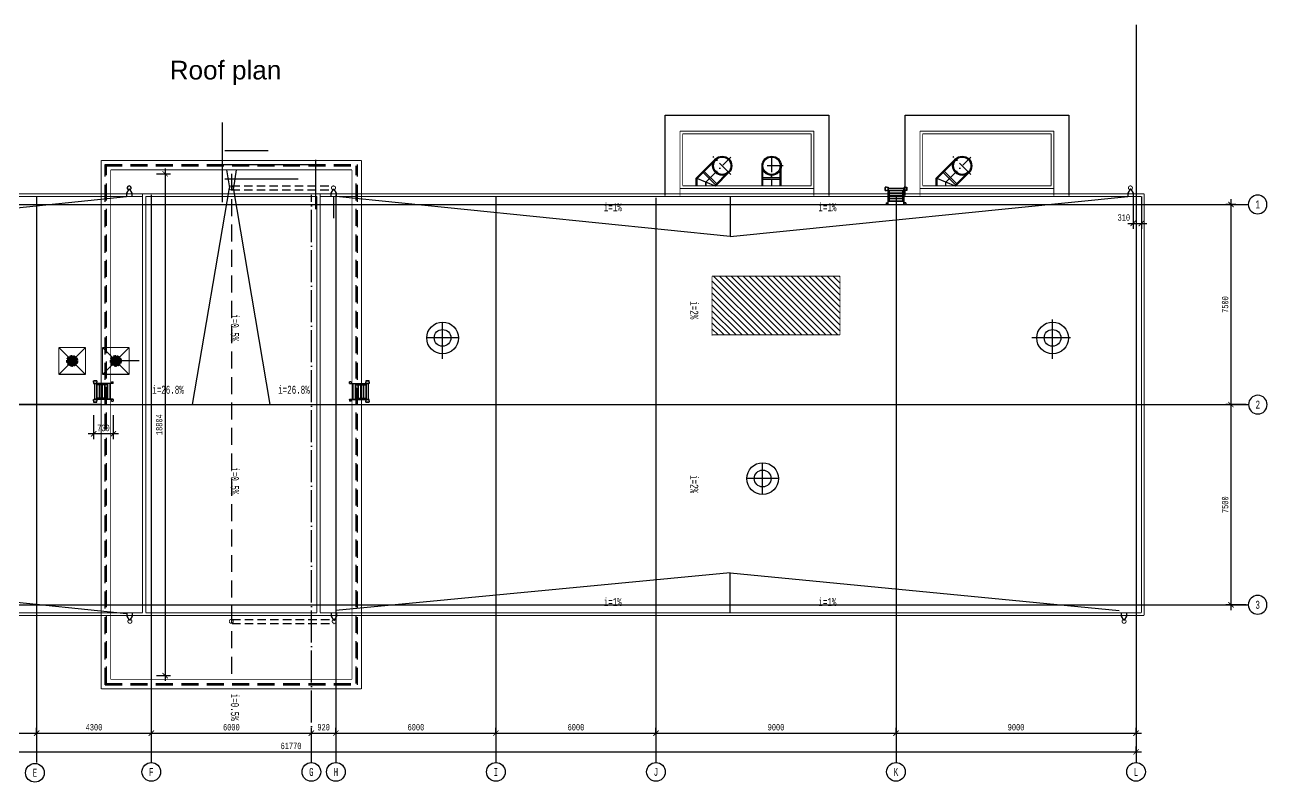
# Model space of a CAD drawing. Extents: x 419008 to 585152, y 366207 to 472224.
# Drawn here: x 531145 to 577722, y 382049 to 410422 of the extents above; entities that cross this region are included whole.
import ezdxf
from ezdxf.enums import TextEntityAlignment as Align

# ---------------------------------------------------------------- set-up
doc = ezdxf.new("R2010")
doc.units = 0
doc.header["$LTSCALE"] = 50
doc.header["$PDSIZE"] = -5
for name, pattern in [('ACAD_ISO04W100', [30, 24, -3, 0, -3]), ('ACAD_ISO10W100', [18, 12, -3, 0, -3]), ('CONTINOUS', [16, 16, -1e-13]), ('DASHED', [19.05, 12.7, -6.35]), ('DASHED2', [9.525, 6.35, -3.175]), ('HIDDEN2', [4.7625, 3.175, -1.5875])]:
    doc.linetypes.add(name, pattern=pattern)
doc.layers.get('0').update_dxf_attribs({"linetype": 'CONTINUOUS'})
doc.layers.get('Defpoints').update_dxf_attribs({"linetype": 'CONTINUOUS'})
for name, color, linetype in [('air ax', 240, 'CONTINUOUS'), ('AXIS', 40, 'CONTINUOUS'), ('DIM', 7, 'CONTINUOUS'), ('eq', 255, 'CONTINUOUS'), ('task', 7, 'CONTINUOUS'), ('TEXT', 7, 'CONTINUOUS'), ('WALL', 5, 'CONTINUOUS')]:
    doc.layers.add(name, color=color, linetype=linetype)
doc.styles.add('MONOTXT1', font='monotxt1', dxfattribs={"width": 0.65, "height": 300})
doc.styles.add('ST_1', font='monotxt.shx', dxfattribs={"width": 0.65, "height": 300})
doc.styles.add('ST_2', font='monotxt.shx', dxfattribs={"width": 0.65, "height": 240})
doc.styles.get("Standard").update_dxf_attribs({"font": 'monotxt.shx', "width": 0.65, "height": 300})
doc.styles.add('ст1', font='arial.ttf', dxfattribs={"height": 1000})
doc.dimstyles.get("Standard").update_dxf_attribs({"dimtxt": 300, "dimasz": 300, "dimexe": 2, "dimexo": 2, "dimgap": 0.09, "dimtad": 1, "dimdec": 0, "dimzin": 0, "dimdsep": 46, "dimtxsty": 'Standard', "dimcen": 0.09, "dimadec": 0, "dimazin": 0, "dimtfac": 1, "dimtdec": 0, "dimtofl": 0, "dimtmove": 0, "dimatfit": 3, "dimfxl": 1, "dimtolj": 1, "dimtzin": 0, "dimarcsym": 0})

# ---------------------------------------------------------------- blocks, each defined once
blk = doc.blocks.new('_ARCHTICK')
at = {"color": 0, "linetype": 'ByBlock', "const_width": 0.15}
blk.add_lwpolyline([(-0.5, -0.5), (0.5, 0.5)], dxfattribs=at)
blk = doc.blocks.new('*D76')
at = {"layer": 'Defpoints', "color": 0, "transparency": 16777216}
for p in [(536077, 404845), (536077, 386041), (536404, 386041)]:
    blk.add_point(p, dxfattribs=at)
at = {"layer": 'WALL', "color": 174, "lineweight": -2, "transparency": 16777216}
for p, q in [((536077, 404845), (536604, 404845)), ((536404, 405045), (536404, 385841)), ((536077, 386041), (536604, 386041))]:
    blk.add_line(p, q, dxfattribs=at)
at = {"layer": 'WALL', "color": 174, "lineweight": -2, "transparency": 16777216, "xscale": 200, "yscale": 200, "zscale": 200}
for p, rotation in [((536404, 404845), 90), ((536404, 386041), 270)]:
    blk.add_blockref('_ARCHTICK', p, dxfattribs=dict(at, rotation=rotation))
at = {"layer": 'WALL', "color": 174, "transparency": 16777216, "insert": (536184, 395443), "char_height": 240, "attachment_point": 5, "rotation": 90, "style": 'ST_2'}
blk.add_mtext('\\A1;18804', dxfattribs=at)
blk = doc.blocks.new('A$C180C24C2')
at = {"layer": 'WALL', "linetype": 'Continuous'}
for points in [[(-745, -2081), (-745, -2029), (-625, -2029), (-625, -2081)], [(-745, -2081), (-745, -2133)], [(-745, -2081), (-745, -2133)], [(-745, -2133), (-625, -2133)], [(-745, -2133), (-625, -2133)], [(-110, -2133), (-739, -2133)], [(-709, -2733), (-709, -2133)], [(-109, -2140), (-709, -2140)], [(-639, -2726), (-639, -2140)], [(-625, -2133), (-625, -2081)], [(-625, -2133), (-625, -2081)], [(-621, -2726), (-621, -2140)], [(-539, -2183), (-621, -2183)], [(-539, -2726), (-539, -2140)], [(-521, -2726), (-521, -2140)], [(-439, -2183), (-521, -2183)], [(-439, -2726), (-439, -2140)], [(-421, -2726), (-421, -2140)], [(-339, -2183), (-421, -2183)], [(-339, -2726), (-339, -2140)], [(-321, -2726), (-321, -2140)], [(-239, -2183), (-321, -2183)], [(-239, -2726), (-239, -2140)], [(-221, -2726), (-221, -2140)], [(-164, -2067), (-104, -2067)], [(-164, -2067), (-164, -2130)], [(-104, -2130), (-164, -2130)], [(-109, -2133), (-159, -2133)], [(-109, -2133), (-109, -2140)], [(-104, -2130), (-104, -2067)], [(-745, -2785), (-745, -2733)], [(-745, -2733), (-625, -2733)], [(-745, -2785), (-745, -2837), (-625, -2837), (-625, -2785)], [(-109, -2733), (-739, -2733)], [(-109, -2726), (-709, -2726)], [(-625, -2733), (-625, -2785)], [(-539, -2683), (-621, -2683)], [(-439, -2683), (-521, -2683)], [(-339, -2683), (-421, -2683)], [(-239, -2683), (-321, -2683)], [(-104, -2735), (-164, -2735)], [(-164, -2799), (-164, -2735)], [(-104, -2735), (-104, -2799)], [(-164, -2799), (-104, -2799)]]:
    blk.add_lwpolyline(points, dxfattribs=at)
at = {"layer": 'WALL', "linetype": 'HIDDEN2'}
for points in [[(-745, -2029), (-625, -2029)], [(-745, -2029), (-625, -2029)], [(-745, -2081), (-745, -2029)], [(-745, -2081), (-745, -2029)], [(-625, -2029), (-739, -2029)], [(-625, -2029), (-625, -2081)], [(-625, -2029), (-625, -2081)]]:
    blk.add_lwpolyline(points, dxfattribs=at)
at = {"layer": 'WALL', "linetype": 'DASHED2'}
for points in [[(-745, -2785), (-745, -2837)], [(-625, -2837), (-625, -2785)], [(-745, -2837), (-625, -2837)], [(-625, -2837), (-739, -2837)]]:
    blk.add_lwpolyline(points, dxfattribs=at)
at = {"layer": 'WALL', "linetype": 'CONTINOUS'}
blk.add_lwpolyline([(-109, -2733), (-109, -2726)], dxfattribs=at)
blk = doc.blocks.new('*D78')
at = {"layer": 'Defpoints', "color": 0, "transparency": 16777216}
for p in [(533723, 395799), (534459, 395799), (533723, 395096)]:
    blk.add_point(p, dxfattribs=at)
at = {"layer": 'DIM', "color": 174, "lineweight": -2, "transparency": 16777216}
for p, q in [((533723, 395799), (533723, 394896)), ((534459, 395799), (534459, 394896)), ((534659, 395096), (533523, 395096))]:
    blk.add_line(p, q, dxfattribs=at)
at = {"layer": 'DIM', "color": 174, "lineweight": -2, "transparency": 16777216, "xscale": 200, "yscale": 200, "zscale": 200, "rotation": 180}
blk.add_blockref('_ARCHTICK', (533723, 395096), dxfattribs=at)
at = {"layer": 'DIM', "color": 174, "lineweight": -2, "transparency": 16777216, "xscale": 200, "yscale": 200, "zscale": 200}
blk.add_blockref('_ARCHTICK', (534459, 395096), dxfattribs=at)
at = {"layer": 'DIM', "color": 174, "transparency": 16777216, "insert": (534091, 395316), "char_height": 240, "attachment_point": 5, "style": 'ST_2'}
blk.add_mtext('\\A1;730', dxfattribs=at)
blk = doc.blocks.new('*D85')
at = {"layer": 'AXIS', "color": 174, "lineweight": -2, "transparency": 16777216}
for p, q in [((528187, 383884), (531787, 383884)), ((528387, 383884), (528387, 384084)), ((531587, 383884), (531587, 384084))]:
    blk.add_line(p, q, dxfattribs=at)
at = {"layer": 'Defpoints', "color": 0, "transparency": 16777216}
for p in [(528387, 383884), (531587, 383884), (531587, 383884)]:
    blk.add_point(p, dxfattribs=at)
at = {"layer": 'AXIS', "color": 174, "lineweight": -2, "transparency": 16777216, "xscale": 200, "yscale": 200, "zscale": 200, "rotation": 180}
blk.add_blockref('_ARCHTICK', (528387, 383884), dxfattribs=at)
at = {"layer": 'AXIS', "color": 174, "lineweight": -2, "transparency": 16777216, "xscale": 200, "yscale": 200, "zscale": 200}
blk.add_blockref('_ARCHTICK', (531587, 383884), dxfattribs=at)
at = {"layer": 'AXIS', "color": 174, "transparency": 16777216, "insert": (529987, 384104), "char_height": 240, "attachment_point": 5, "style": 'ST_2'}
blk.add_mtext('\\A1;3200', dxfattribs=at)
blk = doc.blocks.new('*D86')
at = {"layer": 'AXIS', "color": 174, "lineweight": -2, "transparency": 16777216}
for p, q in [((531387, 383884), (536087, 383884)), ((531587, 383884), (531587, 384084)), ((535887, 383884), (535887, 384084))]:
    blk.add_line(p, q, dxfattribs=at)
at = {"layer": 'Defpoints', "color": 0, "transparency": 16777216}
for p in [(531587, 383884), (535887, 383884), (535887, 383884)]:
    blk.add_point(p, dxfattribs=at)
at = {"layer": 'AXIS', "color": 174, "lineweight": -2, "transparency": 16777216, "xscale": 200, "yscale": 200, "zscale": 200, "rotation": 180}
blk.add_blockref('_ARCHTICK', (531587, 383884), dxfattribs=at)
at = {"layer": 'AXIS', "color": 174, "lineweight": -2, "transparency": 16777216, "xscale": 200, "yscale": 200, "zscale": 200}
blk.add_blockref('_ARCHTICK', (535887, 383884), dxfattribs=at)
at = {"layer": 'AXIS', "color": 174, "transparency": 16777216, "insert": (533737, 384104), "char_height": 240, "attachment_point": 5, "style": 'ST_2'}
blk.add_mtext('\\A1;4300', dxfattribs=at)
blk = doc.blocks.new('*D87')
at = {"layer": 'AXIS', "color": 174, "lineweight": -2, "transparency": 16777216}
for p, q in [((535687, 383884), (542087, 383884)), ((535887, 383884), (535887, 384084)), ((541887, 383884), (541887, 384084))]:
    blk.add_line(p, q, dxfattribs=at)
at = {"layer": 'Defpoints', "color": 0, "transparency": 16777216}
for p in [(535887, 383884), (541887, 383884), (541887, 383884)]:
    blk.add_point(p, dxfattribs=at)
at = {"layer": 'AXIS', "color": 174, "lineweight": -2, "transparency": 16777216, "xscale": 200, "yscale": 200, "zscale": 200, "rotation": 180}
blk.add_blockref('_ARCHTICK', (535887, 383884), dxfattribs=at)
at = {"layer": 'AXIS', "color": 174, "lineweight": -2, "transparency": 16777216, "xscale": 200, "yscale": 200, "zscale": 200}
blk.add_blockref('_ARCHTICK', (541887, 383884), dxfattribs=at)
at = {"layer": 'AXIS', "color": 174, "transparency": 16777216, "insert": (538887, 384104), "char_height": 240, "attachment_point": 5, "style": 'ST_2'}
blk.add_mtext('\\A1;6000', dxfattribs=at)
blk = doc.blocks.new('*D88')
at = {"layer": 'AXIS', "color": 174, "lineweight": -2, "transparency": 16777216}
for p, q in [((541687, 383884), (543007, 383884)), ((541887, 383884), (541887, 384084)), ((542807, 383884), (542807, 384084))]:
    blk.add_line(p, q, dxfattribs=at)
at = {"layer": 'Defpoints', "color": 0, "transparency": 16777216}
for p in [(541887, 383884), (542807, 383884), (542807, 383884)]:
    blk.add_point(p, dxfattribs=at)
at = {"layer": 'AXIS', "color": 174, "lineweight": -2, "transparency": 16777216, "xscale": 200, "yscale": 200, "zscale": 200, "rotation": 180}
blk.add_blockref('_ARCHTICK', (541887, 383884), dxfattribs=at)
at = {"layer": 'AXIS', "color": 174, "lineweight": -2, "transparency": 16777216, "xscale": 200, "yscale": 200, "zscale": 200}
blk.add_blockref('_ARCHTICK', (542807, 383884), dxfattribs=at)
at = {"layer": 'AXIS', "color": 174, "transparency": 16777216, "insert": (542347, 384104), "char_height": 240, "attachment_point": 5, "style": 'ST_2'}
blk.add_mtext('\\A1;920', dxfattribs=at)
blk = doc.blocks.new('*D89')
at = {"layer": 'AXIS', "color": 174, "lineweight": -2, "transparency": 16777216}
for p, q in [((542607, 383884), (549007, 383884)), ((542807, 383884), (542807, 384084)), ((548807, 383884), (548807, 384084))]:
    blk.add_line(p, q, dxfattribs=at)
at = {"layer": 'Defpoints', "color": 0, "transparency": 16777216}
for p in [(542807, 383884), (548807, 383884), (548807, 383884)]:
    blk.add_point(p, dxfattribs=at)
at = {"layer": 'AXIS', "color": 174, "lineweight": -2, "transparency": 16777216, "xscale": 200, "yscale": 200, "zscale": 200, "rotation": 180}
blk.add_blockref('_ARCHTICK', (542807, 383884), dxfattribs=at)
at = {"layer": 'AXIS', "color": 174, "lineweight": -2, "transparency": 16777216, "xscale": 200, "yscale": 200, "zscale": 200}
blk.add_blockref('_ARCHTICK', (548807, 383884), dxfattribs=at)
at = {"layer": 'AXIS', "color": 174, "transparency": 16777216, "insert": (545807, 384104), "char_height": 240, "attachment_point": 5, "style": 'ST_2'}
blk.add_mtext('\\A1;6000', dxfattribs=at)
blk = doc.blocks.new('*D90')
at = {"layer": 'AXIS', "color": 174, "lineweight": -2, "transparency": 16777216}
for p, q in [((548607, 383884), (555007, 383884)), ((548807, 383884), (548807, 384084)), ((554807, 383884), (554807, 384084))]:
    blk.add_line(p, q, dxfattribs=at)
at = {"layer": 'Defpoints', "color": 0, "transparency": 16777216}
for p in [(548807, 383884), (554807, 383884), (554807, 383884)]:
    blk.add_point(p, dxfattribs=at)
at = {"layer": 'AXIS', "color": 174, "lineweight": -2, "transparency": 16777216, "xscale": 200, "yscale": 200, "zscale": 200, "rotation": 180}
blk.add_blockref('_ARCHTICK', (548807, 383884), dxfattribs=at)
at = {"layer": 'AXIS', "color": 174, "lineweight": -2, "transparency": 16777216, "xscale": 200, "yscale": 200, "zscale": 200}
blk.add_blockref('_ARCHTICK', (554807, 383884), dxfattribs=at)
at = {"layer": 'AXIS', "color": 174, "transparency": 16777216, "insert": (551807, 384104), "char_height": 240, "attachment_point": 5, "style": 'ST_2'}
blk.add_mtext('\\A1;6000', dxfattribs=at)
blk = doc.blocks.new('*D91')
at = {"layer": 'AXIS', "color": 174, "lineweight": -2, "transparency": 16777216}
for p, q in [((554607, 383884), (564007, 383884)), ((554807, 383884), (554807, 384084)), ((563807, 383884), (563807, 384084))]:
    blk.add_line(p, q, dxfattribs=at)
at = {"layer": 'Defpoints', "color": 0, "transparency": 16777216}
for p in [(554807, 383884), (563807, 383884), (563807, 383884)]:
    blk.add_point(p, dxfattribs=at)
at = {"layer": 'AXIS', "color": 174, "lineweight": -2, "transparency": 16777216, "xscale": 200, "yscale": 200, "zscale": 200, "rotation": 180}
blk.add_blockref('_ARCHTICK', (554807, 383884), dxfattribs=at)
at = {"layer": 'AXIS', "color": 174, "lineweight": -2, "transparency": 16777216, "xscale": 200, "yscale": 200, "zscale": 200}
blk.add_blockref('_ARCHTICK', (563807, 383884), dxfattribs=at)
at = {"layer": 'AXIS', "color": 174, "transparency": 16777216, "insert": (559307, 384104), "char_height": 240, "attachment_point": 5, "style": 'ST_2'}
blk.add_mtext('\\A1;9000', dxfattribs=at)
blk = doc.blocks.new('*D92')
at = {"layer": 'AXIS', "color": 174, "lineweight": -2, "transparency": 16777216}
for p, q in [((563607, 383884), (573007, 383884)), ((563807, 383884), (563807, 384084)), ((572807, 383884), (572807, 384084))]:
    blk.add_line(p, q, dxfattribs=at)
at = {"layer": 'Defpoints', "color": 0, "transparency": 16777216}
for p in [(563807, 383884), (572807, 383884), (572807, 383884)]:
    blk.add_point(p, dxfattribs=at)
at = {"layer": 'AXIS', "color": 174, "lineweight": -2, "transparency": 16777216, "xscale": 200, "yscale": 200, "zscale": 200, "rotation": 180}
blk.add_blockref('_ARCHTICK', (563807, 383884), dxfattribs=at)
at = {"layer": 'AXIS', "color": 174, "lineweight": -2, "transparency": 16777216, "xscale": 200, "yscale": 200, "zscale": 200}
blk.add_blockref('_ARCHTICK', (572807, 383884), dxfattribs=at)
at = {"layer": 'AXIS', "color": 174, "transparency": 16777216, "insert": (568307, 384104), "char_height": 240, "attachment_point": 5, "style": 'ST_2'}
blk.add_mtext('\\A1;9000', dxfattribs=at)
blk = doc.blocks.new('*D93')
at = {"layer": 'AXIS', "color": 174, "lineweight": -2, "transparency": 16777216}
for p, q in [((511037, 383184), (511037, 383384)), ((572807, 383184), (572807, 383384)), ((510837, 383184), (573007, 383184))]:
    blk.add_line(p, q, dxfattribs=at)
at = {"layer": 'Defpoints', "color": 0, "transparency": 16777216}
for p in [(511037, 383184), (572807, 383184), (572807, 383184)]:
    blk.add_point(p, dxfattribs=at)
at = {"layer": 'AXIS', "color": 174, "lineweight": -2, "transparency": 16777216, "xscale": 200, "yscale": 200, "zscale": 200, "rotation": 180}
blk.add_blockref('_ARCHTICK', (511037, 383184), dxfattribs=at)
at = {"layer": 'AXIS', "color": 174, "lineweight": -2, "transparency": 16777216, "xscale": 200, "yscale": 200, "zscale": 200}
blk.add_blockref('_ARCHTICK', (572807, 383184), dxfattribs=at)
at = {"layer": 'AXIS', "color": 174, "transparency": 16777216, "insert": (541125, 383404), "char_height": 240, "attachment_point": 5, "style": 'ST_2'}
blk.add_mtext('\\A1;61770', dxfattribs=at)
blk = doc.blocks.new('psw')
at = {"color": 7, "linetype": 'Continuous'}
blk.add_circle((0, -350), 350, dxfattribs=at)
at = {"color": 7, "linetype": 'Continuous', "style": 'MONOTXT1', "width": 0.65}
blk.add_attdef('99', text='', height=300, dxfattribs=at).set_placement((0, -350), align=Align.MIDDLE)
blk = doc.blocks.new('*D94')
at = {"layer": 'AXIS', "color": 174, "lineweight": -2, "transparency": 16777216}
for p, q in [((576367, 388493), (576367, 396393)), ((576936, 396193), (576167, 396193)), ((576936, 388693), (576167, 388693))]:
    blk.add_line(p, q, dxfattribs=at)
at = {"layer": 'Defpoints', "color": 0, "transparency": 16777216}
for p in [(576367, 396193), (576936, 396193), (576936, 388693)]:
    blk.add_point(p, dxfattribs=at)
at = {"layer": 'AXIS', "color": 174, "lineweight": -2, "transparency": 16777216, "xscale": 200, "yscale": 200, "zscale": 200}
for p, rotation in [((576367, 396193), 90), ((576367, 388693), 270)]:
    blk.add_blockref('_ARCHTICK', p, dxfattribs=dict(at, rotation=rotation))
at = {"layer": 'AXIS', "color": 174, "transparency": 16777216, "insert": (576147, 392443), "char_height": 240, "attachment_point": 5, "rotation": 90, "style": 'ST_2'}
blk.add_mtext('\\A1;7500', dxfattribs=at)
blk = doc.blocks.new('*D95')
at = {"layer": 'AXIS', "color": 174, "lineweight": -2, "transparency": 16777216}
for p, q in [((576367, 395993), (576367, 403893)), ((576551, 403693), (576167, 403693)), ((576551, 396193), (576167, 396193))]:
    blk.add_line(p, q, dxfattribs=at)
at = {"layer": 'Defpoints', "color": 0, "transparency": 16777216}
for p in [(576367, 403693), (576551, 403693), (576551, 396193)]:
    blk.add_point(p, dxfattribs=at)
at = {"layer": 'AXIS', "color": 174, "lineweight": -2, "transparency": 16777216, "xscale": 200, "yscale": 200, "zscale": 200}
for p, rotation in [((576367, 403693), 90), ((576367, 396193), 270)]:
    blk.add_blockref('_ARCHTICK', p, dxfattribs=dict(at, rotation=rotation))
at = {"layer": 'AXIS', "color": 174, "transparency": 16777216, "insert": (576147, 399943), "char_height": 240, "attachment_point": 5, "rotation": 90, "style": 'ST_2'}
blk.add_mtext('\\A1;7500', dxfattribs=at)
blk = doc.blocks.new('*D155')
at = {"layer": 'Defpoints', "color": 0, "transparency": 16777216}
for p in [(572695, 403993), (573007, 403993), (573007, 402983)]:
    blk.add_point(p, dxfattribs=at)
at = {"layer": 'DIM', "color": 174, "lineweight": -2, "transparency": 16777216}
for p, q in [((572695, 403993), (572695, 402783)), ((573007, 403993), (573007, 402783)), ((572495, 402983), (573207, 402983))]:
    blk.add_line(p, q, dxfattribs=at)
at = {"layer": 'DIM', "color": 174, "lineweight": -2, "transparency": 16777216, "xscale": 200, "yscale": 200, "zscale": 200, "rotation": 180}
blk.add_blockref('_ARCHTICK', (572695, 402983), dxfattribs=at)
at = {"layer": 'DIM', "color": 174, "lineweight": -2, "transparency": 16777216, "xscale": 200, "yscale": 200, "zscale": 200}
blk.add_blockref('_ARCHTICK', (573007, 402983), dxfattribs=at)
at = {"layer": 'DIM', "color": 174, "transparency": 16777216, "insert": (572349, 403203), "char_height": 240, "attachment_point": 5, "style": 'ST_2'}
blk.add_mtext('\\A1;310', dxfattribs=at)
blk = doc.blocks.new('psw1')
at = {"color": 7, "linetype": 'Continuous'}
blk.add_circle((-347, 1), 350, dxfattribs=at)
at = {"color": 7, "linetype": 'Continuous', "style": 'MONOTXT1', "width": 0.65}
blk.add_attdef('99', text='', height=300, dxfattribs=at).set_placement((-347, 1), align=Align.MIDDLE)

msp = doc.modelspace()

# ---------------------------------------------------------------- hatches: boundary and pattern name
at = {"layer": 'task', "linetype": 'Continuous'}
h = msp.add_hatch(color=256, dxfattribs=at)
edge = h.paths.add_edge_path()
edge.add_arc((532919.3, 397829.6), 202, 0, 360)
h = msp.add_hatch(color=256, dxfattribs=at)
edge = h.paths.add_edge_path()
edge.add_arc((534554.3, 397829.6), 202, 0, 360)
at = {"layer": 'WALL'}
h = msp.add_hatch(dxfattribs=at)
h.set_pattern_fill('ANSI31', color=256, scale=50, angle=-90, style=0)
h.set_pattern_definition([(315, (526386.77, 43403.58), (112.2532, 112.2532), [])])
h.paths.add_polyline_path([(561706.8, 398803.8), (561706.8, 401003.3), (556906.8, 401003.3), (556906.8, 398803.8)])

# ---------------------------------------------------------------- linework, layer by layer
at = {"color": 5}
for p, q in [((535041.7, 404266.5), (534956.8, 404113.1)), ((535071.7, 404266.5), (535041.7, 404266.5)), ((535071.7, 404266.5), (535156.8, 404113.1)), ((542701.8, 404266.5), (542616.8, 404113.1)), ((542701.8, 404266.5), (542731.8, 404266.5)), ((542731.8, 404266.5), (542816.8, 404113.1)), ((572579.7, 404266.5), (572494.8, 404113.1)), ((572609.7, 404266.5), (572579.7, 404266.5)), ((572609.7, 404266.5), (572694.8, 404113.1)), ((535068.5, 388119.6), (534983.6, 388273.1)), ((535098.5, 388119.6), (535068.5, 388119.6)), ((535098.5, 388119.6), (535183.6, 388273.1)), ((542728.6, 388119.6), (542643.6, 388273.1)), ((542728.6, 388119.6), (542758.6, 388119.6)), ((542758.6, 388119.6), (542843.6, 388273.1)), ((572342.1, 388119.6), (572257.2, 388273.1)), ((572372.1, 388119.6), (572342.1, 388119.6)), ((572372.1, 388119.6), (572457.2, 388273.1))]:
    msp.add_line(p, q, dxfattribs=at)
for p, q in [((546806.7, 398098.1), (546806.7, 399288.1)), ((569676.6, 397913.1, -963), (569676.6, 399384.6, -963)), ((546806.7, 397913.1, -963), (546806.7, 399103.1, -963)), ((547401.7, 398693.1), (546211.7, 398693.1)), ((570091.4, 398693.1), (568901.4, 398693.1)), ((570354.7, 398693.1), (569081.6, 398693.1)), ((558806.8, 392828.1), (558806.8, 394018.1)), ((559401.8, 393423.1), (558211.8, 393423.1))]:
    msp.add_line(p, q)
at = {"linetype": 'Continuous'}
msp.add_line((535425.5, 397829.6), (534554.3, 397829.6), dxfattribs=at)
for centre, radius in [((546806.7, 398693.1), 595), ((569676.6, 398693.1), 595), ((546806.7, 398693.1), 315), ((569676.6, 398693.1), 315), ((558806.8, 393423.1), 595), ((558806.8, 393423.1), 315)]:
    msp.add_circle(centre, radius)
at = {"color": 5}
msp.add_arc((535056.8, 404313.1), 75, 286.78923, 253.06649, dxfattribs=at)
at = {"layer": 'air ax', "linetype": 'Continuous'}
for p, q in [((532416.8, 398332.1), (533421.8, 397327.1)), ((532416.8, 397327.1), (533421.8, 398332.1)), ((534051.8, 398332.1), (535056.8, 397327.1)), ((534051.8, 397327.1), (535056.8, 398332.1))]:
    msp.add_line(p, q, dxfattribs=at)
at = {"layer": 'air ax', "linetype": 'Continuous', "flags": 128}
for points in [[(532416.8, 398332.1, 40, 40, 0), (533421.8, 398332.1, 40, 40, 0)], [(532416.8, 398332.1, 40, 40, 0), (532416.8, 397327.1, 40, 40, 0)], [(533421.8, 398332.1, 40, 40, 0), (533421.8, 397327.1, 40, 40, 0)], [(534051.8, 398332.1, 40, 40, 0), (535056.8, 398332.1, 40, 40, 0)], [(534051.8, 398332.1, 40, 40, 0), (534051.8, 397327.1, 40, 40, 0)], [(535056.8, 398332.1, 40, 40, 0), (535056.8, 397327.1, 40, 40, 0)], [(532416.8, 397327.1, 40, 40, 0), (533421.8, 397327.1, 40, 40, 0)], [(534051.8, 397327.1, 40, 40, 0), (535056.8, 397327.1, 40, 40, 0)]]:
    msp.add_lwpolyline(points, format="xyseb", dxfattribs=at)
at = {"layer": 'air ax', "linetype": 'DASHED2', "ltscale": 0.3}
for centre in [(532919.3, 397829.6), (534554.3, 397829.6)]:
    msp.add_circle(centre, 202, dxfattribs=at)
at = {"layer": 'AXIS'}
for p, q in [((572806.8, 410422.2), (572806.8, 382784.2)), ((540261.8, 405703.1), (538636.8, 405703.1)), ((542300.9, 405173.1), (538422.4, 405173.1)), ((541386.8, 404643.1), (538636.8, 404643.1)), ((548806.8, 403963.1), (548806.8, 382784.2)), ((554806.8, 403942.8), (554806.8, 382784.2)), ((563806.8, 403963.1), (563806.8, 382784.2)), ((504650.8, 403693.1), (577014.8, 403693.1)), ((504650.8, 396193.1), (577021.7, 396193.1)), ((504650.8, 388693.1), (577014.8, 388693.1)), ((533739.8, 388693.1), (544033.8, 388693.1)), ((544033.8, 388693.1), (573006.8, 388693.1))]:
    msp.add_line(p, q, dxfattribs=at)
at = {"layer": 'AXIS', "linetype": 'Continuous'}
for p, q in [((538556.8, 403783.1), (538556.8, 406770.1)), ((542056.8, 403513.1), (542056.8, 405370.9)), ((531586.8, 403963.1), (531586.8, 382784.2)), ((535886.8, 404053.1), (535886.8, 382784.2)), ((542806.8, 404053.1), (542806.8, 382784.2))]:
    msp.add_line(p, q, dxfattribs=at)
at = {"layer": 'AXIS', "linetype": 'ACAD_ISO04W100'}
for q in [(541886.8, 404053.1), (541886.8, 403995.1), (541886.8, 403995.1)]:
    msp.add_line((541886.8, 382784.2), q, dxfattribs=at)
at = {"layer": 'eq'}
for p, q in [((556312.9, 404674.6, 84.7), (557035.6, 405397.2, -175.5)), ((556348.4, 404660.5, 84.7), (557060.4, 405372.5, -175.5)), ((565312.6, 404674.9, 84.7), (566035.2, 405397.6, -175.5)), ((565348, 404660.9, 84.7), (566060, 405372.9, -175.5)), ((557065.1, 404408.4, 84.7), (556555.9, 404917.6, 84.7)), ((557104, 404447.3, 84.7), (556594.8, 404956.5, 84.7)), ((556998.6, 404391.4, 84.7), (557520, 404912.9, -175.5)), ((557033.6, 404377, 84.7), (557544.7, 404888.1, -175.5)), ((558783.8, 404393.1, -431.3), (558783.8, 405143.1, -513.4)), ((558818.8, 404393.1, -431.3), (558818.8, 405143.1, -513.4)), ((559468.8, 404393.1, -431.3), (559468.8, 405143.1, -513.4)), ((559503.8, 404393.1, -431.3), (559503.8, 405143.1, -513.4)), ((566064.7, 404408.8, 84.7), (565555.6, 404917.9, 84.7)), ((566103.6, 404447.7, 84.7), (565594.5, 404956.8, 84.7)), ((565998.2, 404391.8, 84.7), (566519.6, 404913.2, -175.5)), ((566033.2, 404377.3, 84.7), (566544.3, 404888.5, -175.5)), ((557032.9, 404377.2, 84.7), (556312.9, 404675.2, 84.7)), ((556312.9, 404393.1, 84.7), (556312.9, 404675.2, 84.7)), ((556347.9, 404393.1, 84.7), (556347.9, 404660.7, 84.7)), ((558783.8, 404698.1, 548.9), (559503.8, 404698.1, -669.5)), ((558783.8, 404643.1, 548.9), (559503.8, 404643.1, -669.5)), ((566032.6, 404377.6, 84.7), (565312.6, 404675.6, 84.7)), ((565312.6, 404393.1, 84.7), (565312.6, 404675.6, 84.7)), ((565347.6, 404393.1, 84.7), (565347.6, 404661.1, 84.7))]:
    msp.add_line(p, q, dxfattribs=at)
at = {"layer": 'eq', "linetype": 'ACAD_ISO10W100'}
for p, q in [((556672.9, 404526.2, 84.7), (557615.6, 405468.9, -313)), ((557614.9, 404817.9), (556947.9, 405484.9)), ((559143.8, 405497.5, 67.5), (559143.8, 404393.1, -142.8)), ((565672.6, 404526.6, 84.7), (566615.2, 405469.3, -313)), ((566614.5, 404818.3), (565947.5, 405485.3)), ((559576.5, 405143.1, 270.5), (558676.5, 405143.1, -2283.7)), ((556672.9, 404393.1, 82.8), (556672.9, 404526.2, 94.7)), ((556672.9, 404526.2, 132.2), (556672.9, 404393.1, 106.8)), ((565672.6, 404393.1, 82.7), (565672.6, 404526.6, 94.7))]:
    msp.add_line(p, q, dxfattribs=at)
at = {"layer": 'eq'}
for centre, radius in [((557290.2, 405142.7), 360), ((557290.2, 405142.7), 325), ((559143.8, 405143.1, -60.3), 360), ((559143.8, 405143.1, -60.3), 325), ((566289.8, 405143.1), 360), ((566289.8, 405143.1), 325)]:
    msp.add_circle(centre, radius, dxfattribs=at)
at = {"layer": 'task', "linetype": 'DASHED2', "ltscale": 0.3}
for centre in [(532919.3, 397829.6), (534554.3, 397829.6)]:
    msp.add_circle(centre, 202, dxfattribs=at)
at = {"layer": 'WALL', "color": 255, "linetype": 'DASHED'}
for p, q in [((534156.8, 385693.1), (534156.8, 405193.1)), ((534156.8, 405193.1), (543616.8, 405193.1)), ((534156.8, 405143.1), (543616.8, 405143.1)), ((534206.8, 385743.1), (534206.8, 405143.1)), ((543566.8, 385743.1), (543566.8, 405143.1)), ((543616.8, 385693.1), (543616.8, 405193.1)), ((534156.8, 385743.1), (543616.8, 385743.1)), ((534156.8, 385693.1), (543616.8, 385693.1))]:
    msp.add_line(p, q, dxfattribs=at)
at = {"layer": 'WALL'}
for p, q in [((538704.9, 404986.7), (538811.8, 404313.1)), ((539068.7, 404986.7), (538961.8, 404313.1)), ((537431.8, 396193.1), (538811.8, 404313.1)), ((540341.8, 396193.1), (538961.8, 404313.1)), ((523221.8, 402793.1), (534956.8, 403993.1)), ((557586.8, 402493.1), (542816.8, 403993.1)), ((557586.8, 403993.1), (557586.8, 402493.1)), ((557586.8, 402493.1), (572494.8, 403993.1)), ((533980.9, 396193.1), (510876.8, 396193.1)), ((537431.8, 396193.1), (540341.8, 396193.1)), ((543792.6, 396193.1), (572956.8, 396193.1)), ((557586.8, 389893.1), (542806.8, 388481.1)), ((557586.8, 388393.1), (557586.8, 389893.1)), ((557586.8, 389893.1), (572177.2, 388483.1)), ((523221.8, 389593.1), (534956.8, 388363.1))]:
    msp.add_line(p, q, dxfattribs=at)
at = {"layer": 'WALL', "linetype": 'DASHED'}
msp.add_line((538886.8, 404845.1), (538886.8, 386041.1), dxfattribs=at)
at = {"layer": 'WALL', "linetype": 'DASHED2'}
for p, q in [((538886.8, 404388.1), (542716.8, 404388.1)), ((538886.8, 404238.1), (542716.8, 404238.1)), ((538913.6, 388148.1), (542743.6, 388148.1)), ((538913.6, 387998.1), (542743.6, 387998.1))]:
    msp.add_line(p, q, dxfattribs=at)
at = {"layer": 'WALL', "color": 2}
for p, q in [((534956.8, 404113.1), (534956.8, 403993.1)), ((535156.8, 404113.1), (535156.8, 403993.1)), ((542616.8, 404113.1), (542616.8, 403993.1)), ((542816.8, 404113.1), (542816.8, 403993.1)), ((572494.8, 404113.1), (572494.8, 403993.1)), ((572694.8, 404113.1), (572694.8, 403993.1)), ((534983.6, 388273.1), (534983.6, 388393.1)), ((535183.6, 388273.1), (535183.6, 388393.1)), ((542643.6, 388273.1), (542643.6, 388393.1)), ((542843.6, 388273.1), (542843.6, 388393.1)), ((572257.2, 388273.1), (572257.2, 388393.1)), ((572457.2, 388273.1), (572457.2, 388393.1))]:
    msp.add_line(p, q, dxfattribs=at)
at = {"layer": 'WALL'}
for points in [[(555146.8, 404023.1), (555146.8, 407043.1)], [(555149.2, 407043.1), (561284.4, 407043.1)], [(561286.8, 407043.1), (561286.8, 404023.1)], [(564146.8, 404023.1), (564146.8, 407043.1)], [(564149.2, 407043.1), (570284.4, 407043.1)], [(570286.8, 407043.1), (570286.8, 404023.1)], [(542716.8, 403993.1), (542716.8, 403182.1)]]:
    msp.add_lwpolyline(points, dxfattribs=at)
at = {"layer": 'WALL', "const_width": 35}
for points in [[(555706.8, 406443.1), (560726.8, 406443.1)], [(555706.8, 404023.1), (555706.8, 406443.1)], [(555806.8, 406343.1), (560626.8, 406343.1)], [(555806.8, 404393.1), (555806.8, 406343.1)], [(560626.8, 404393.1), (560626.8, 406343.1)], [(560726.8, 404023.1), (560726.8, 406443.1)], [(564706.8, 406443.1), (569726.8, 406443.1)], [(564706.8, 404023.1), (564706.8, 406443.1)], [(564806.8, 406343.1), (569626.8, 406343.1)], [(564806.8, 404393.1), (564806.8, 406343.1)], [(569626.8, 404393.1), (569626.8, 406343.1)], [(569726.8, 404023.1), (569726.8, 406443.1)], [(560726.8, 404293.1), (555706.8, 404293.1)], [(560626.8, 404393.1), (555806.8, 404393.1)], [(569726.8, 404293.1), (564706.8, 404293.1)], [(569626.8, 404393.1), (564806.8, 404393.1)], [(510686.8, 404093.1), (534007.7, 404093.1)], [(510686.8, 403993.1), (534007.7, 403993.1)], [(543765.8, 404093.1), (573106.8, 404093.1)], [(543765.8, 403993.1), (573006.8, 403993.1)], [(573006.8, 403993.1), (573006.8, 388393.1)], [(573106.8, 404093.1), (573106.8, 388293.1)], [(561706.8, 401003.3), (556906.8, 401003.3)], [(556906.8, 401003.3), (556906.8, 398803.8)], [(561706.8, 401003.3), (561706.8, 398803.8)], [(561706.8, 398803.8), (556906.8, 398803.8)], [(510686.8, 388393.1), (534007.7, 388393.1)], [(510686.8, 388293.1), (534007.7, 388293.1)], [(543765.8, 388393.1), (573006.8, 388393.1)], [(543765.8, 388293.1), (573106.8, 388293.1)]]:
    msp.add_lwpolyline(points, dxfattribs=at)
at = {"layer": 'WALL', "color": 2, "const_width": 35}
for points in [[(534007.7, 385544), (534007.7, 405342.1)], [(534007.7, 405342.1), (543765.8, 405342.1)], [(543765.8, 385544), (543765.8, 405342.1)], [(534363.1, 385899.4), (534363.1, 404986.7)], [(534363.1, 404986.7), (543410.4, 404986.7)], [(543410.4, 385899.4), (543410.4, 404986.7)], [(534363.1, 385899.4), (543410.4, 385899.4)], [(534007.7, 385544), (543765.8, 385544)]]:
    msp.add_lwpolyline(points, dxfattribs=at)
at = {"layer": 'WALL', "const_width": 35}
for points in [[(535131.8, 404313.1, 1), (534981.8, 404313.1, 1)], [(538811.8, 404313.1, -1), (538961.8, 404313.1, -1)], [(542641.8, 404313.1, -1), (542791.8, 404313.1, -1)], [(572519.7, 404313, -1), (572669.7, 404313, -1)], [(535158.6, 388073.1, -1), (535008.6, 388073.1, -1)], [(538811.8, 388073.1, 1), (538961.8, 388073.1, 1)], [(542668.6, 388073.1, 1), (542818.6, 388073.1, 1)], [(572282.1, 388073.1, 1), (572432.1, 388073.1, 1)]]:
    msp.add_lwpolyline(points, format="xyb", close=True, dxfattribs=at)
at = {"layer": 'WALL', "linetype": 'DASHED', "const_width": 35}
for points in [[(534007.7, 404093.1), (535556.8, 404093.1)], [(534007.7, 403993.1), (535556.8, 403993.1)], [(535556.8, 388393.1), (535556.8, 404093.1)], [(535556.8, 404093.1), (542216.8, 404093.1)], [(535676.8, 388393.1), (535676.8, 403993.1)], [(535676.8, 403993.1), (542096.8, 403993.1)], [(542096.8, 388393.1), (542096.8, 403993.1)], [(542216.8, 388393.1), (542216.8, 404093.1)], [(543765.8, 404093.1), (542216.8, 404093.1)], [(543765.8, 403993.1), (542216.8, 403993.1)], [(534007.7, 388393.1), (535556.8, 388393.1)], [(534007.7, 388293.1), (535556.8, 388293.1)], [(535556.8, 388293.1), (542216.8, 388293.1)], [(535676.8, 388393.1), (542096.8, 388393.1)], [(543765.8, 388393.1), (542216.8, 388393.1)], [(543765.8, 388293.1), (542216.8, 388293.1)]]:
    msp.add_lwpolyline(points, dxfattribs=at)
at = {"layer": 'WALL'}
for points in [[(552713.8, 403320.9, 0, 0, 0), (554625.3, 403320.9, 120, 0, 0), (555125.3, 403320.9, 0, 0, 0)], [(562459.8, 403320.9, 0, 0, 0), (560548.3, 403320.9, 120, 0, 0), (560048.3, 403320.9, 0, 0, 0)], [(555976.3, 398502.4, 0, 0, 0), (555976.3, 400413.9, 120, 0, 0), (555976.3, 400913.9, 0, 0, 0)], [(538777.3, 398224.1, 0, 0, 0), (538777.3, 399320.4, 120, 0, 0), (538777.3, 399820.4, 0, 0, 0)], [(535801.1, 396508.9, 0, 0, 0), (536897.4, 396508.9, 120, 0, 0), (537397.4, 396508.9, 0, 0, 0)], [(541999, 396508.9, 0, 0, 0), (540902.7, 396508.9, 120, 0, 0), (540402.7, 396508.9, 0, 0, 0)], [(538777.3, 394162, 0, 0, 0), (538777.3, 393065.7, 120, 0, 0), (538777.3, 392565.7, 0, 0, 0)], [(555976.3, 393883.7, 0, 0, 0), (555976.3, 391972.2, 120, 0, 0), (555976.3, 391472.2, 0, 0, 0)], [(552713.8, 389065.2, 0, 0, 0), (554625.3, 389065.2, 120, 0, 0), (555125.3, 389065.2, 0, 0, 0)], [(562459.8, 389065.2, 0, 0, 0), (560548.3, 389065.2, 120, 0, 0), (560048.3, 389065.2, 0, 0, 0)], [(538777.3, 384007, 0, 0, 0), (538777.3, 385103.3, 120, 0, 0), (538777.3, 385603.3, 0, 0, 0)]]:
    msp.add_lwpolyline(points, format="xyseb", dxfattribs=at)
at = {"layer": 'WALL', "linetype": 'Continuous'}
for points in [[(533722.7, 397037.8), (533722.7, 397089.8), (533842.7, 397089.8), (533842.7, 397037.8)], [(533722.7, 397037.8), (533722.7, 396985.8)], [(533722.7, 396985.8), (533842.7, 396985.8)], [(534455, 396985.8), (533729, 396985.8)], [(533758, 396985.8), (533758, 396385.8)], [(534455, 396978.6), (533758, 396978.6)], [(533828.7, 396978.6), (533828.7, 396393.1)], [(533842.7, 396985.8), (533842.7, 397037.8)], [(533846.7, 396978.6), (533846.7, 396393.1)], [(533928.7, 396935.8), (533846.7, 396935.8)], [(533928.7, 396978.6), (533928.7, 396393.1)], [(533946.7, 396978.6), (533946.7, 396393.1)], [(534028.7, 396935.8), (533946.7, 396935.8)], [(534028.7, 396978.6), (534028.7, 396393.1)], [(534046.7, 396978.6), (534046.7, 396393.1)], [(534128.7, 396935.8), (534046.7, 396935.8)], [(534128.7, 396978.6), (534128.7, 396393.1)], [(534146.7, 396978.6), (534146.7, 396393.1)], [(534228.7, 396935.8), (534146.7, 396935.8)], [(534228.7, 396978.6), (534228.7, 396393.1)], [(534246.7, 396978.6), (534246.7, 396393.1)], [(534328.7, 396978.6), (534328.7, 396393.1)], [(534346.7, 396978.6), (534346.7, 396393.1)], [(534399.1, 397051.6), (534459.1, 397051.6)], [(534399.1, 397051.6), (534399.1, 396988.4)], [(534459.1, 396988.4), (534399.1, 396988.4)], [(534459.1, 396988.4), (534459.1, 397051.6)], [(543374.4, 397051.6), (543314.4, 397051.6)], [(543314.4, 396988.4), (543314.4, 397051.6)], [(543314.4, 396988.4), (543374.4, 396988.4)], [(543318.5, 396985.8), (544044.6, 396985.8)], [(543318.5, 396978.6), (544015.5, 396978.6)], [(543374.4, 397051.6), (543374.4, 396988.4)], [(543426.9, 396978.6), (543426.9, 396393.1)], [(543444.9, 396978.6), (543444.9, 396393.1)], [(543526.9, 396978.6), (543526.9, 396393.1)], [(543544.9, 396978.6), (543544.9, 396393.1)], [(543544.9, 396935.8), (543626.9, 396935.8)], [(543626.9, 396978.6), (543626.9, 396393.1)], [(543644.9, 396978.6), (543644.9, 396393.1)], [(543644.9, 396935.8), (543726.9, 396935.8)], [(543726.9, 396978.6), (543726.9, 396393.1)], [(543744.9, 396978.6), (543744.9, 396393.1)], [(543744.9, 396935.8), (543826.9, 396935.8)], [(543826.9, 396978.6), (543826.9, 396393.1)], [(543844.9, 396978.6), (543844.9, 396393.1)], [(543844.9, 396935.8), (543926.9, 396935.8)], [(543926.9, 396978.6), (543926.9, 396393.1)], [(544050.8, 397037.8), (544050.8, 397089.8), (543930.8, 397089.8), (543930.8, 397037.8)], [(543930.8, 396985.8), (543930.8, 397037.8)], [(544050.8, 396985.8), (543930.8, 396985.8)], [(543944.9, 396978.6), (543944.9, 396393.1)], [(544015.5, 396985.8), (544015.5, 396385.8)], [(544050.8, 397037.8), (544050.8, 396985.8)], [(533722.7, 396385.8), (533842.7, 396385.8)], [(533722.7, 396385.8), (533842.7, 396385.8)], [(533722.7, 396333.8), (533722.7, 396385.8)], [(533722.7, 396333.8), (533722.7, 396385.8)], [(534453.5, 396385.8), (533729, 396385.8)], [(534454.1, 396393.1), (533758, 396393.1)], [(533842.7, 396385.8), (533842.7, 396333.8)], [(533842.7, 396385.8), (533842.7, 396333.8)], [(533928.7, 396435.8), (533846.7, 396435.8)], [(534028.7, 396435.8), (533946.7, 396435.8)], [(534128.7, 396435.8), (534046.7, 396435.8)], [(534228.7, 396435.8), (534146.7, 396435.8)], [(534399.1, 396320.1), (534399.1, 396383.3)], [(534459.1, 396383.3), (534399.1, 396383.3)], [(534454.1, 396385.8), (534404.1, 396385.8)], [(534454.1, 396385.8), (534454.1, 396393.1)], [(534459.1, 396383.3), (534459.1, 396320.1)], [(543314.4, 396383.3), (543314.4, 396320.1)], [(543314.4, 396383.3), (543374.4, 396383.3)], [(543319.4, 396393.1), (544015.5, 396393.1)], [(543319.4, 396385.8), (543319.4, 396393.1)], [(543319.4, 396385.8), (543369.4, 396385.8)], [(543320, 396385.8), (544044.6, 396385.8)], [(543374.4, 396320.1), (543374.4, 396383.3)], [(543544.9, 396435.8), (543626.9, 396435.8)], [(543644.9, 396435.8), (543726.9, 396435.8)], [(543744.9, 396435.8), (543826.9, 396435.8)], [(543844.9, 396435.8), (543926.9, 396435.8)], [(544050.8, 396385.8), (543930.8, 396385.8)], [(544050.8, 396385.8), (543930.8, 396385.8)], [(543930.8, 396385.8), (543930.8, 396333.8)], [(543930.8, 396385.8), (543930.8, 396333.8)], [(544050.8, 396333.8), (544050.8, 396385.8)], [(544050.8, 396333.8), (544050.8, 396385.8)], [(533722.7, 396333.8), (533722.7, 396281.8), (533842.7, 396281.8), (533842.7, 396333.8)], [(534399.1, 396320.1), (534459.1, 396320.1)], [(543374.4, 396320.1), (543314.4, 396320.1)], [(544050.8, 396333.8), (544050.8, 396281.8), (543930.8, 396281.8), (543930.8, 396333.8)]]:
    msp.add_lwpolyline(points, dxfattribs=at)
at = {"layer": 'WALL', "linetype": 'DASHED2'}
for points in [[(533722.7, 397037.8), (533722.7, 397089.8)], [(533722.7, 397089.8), (533842.7, 397089.8)], [(533842.7, 397089.8), (533729, 397089.8)], [(533842.7, 397089.8), (533842.7, 397037.8)], [(543930.8, 397089.8), (543930.8, 397037.8)], [(543930.8, 397089.8), (544044.6, 397089.8)], [(544050.8, 397089.8), (543930.8, 397089.8)], [(544050.8, 397037.8), (544050.8, 397089.8)]]:
    msp.add_lwpolyline(points, dxfattribs=at)
at = {"layer": 'WALL', "linetype": 'CONTINOUS'}
for points in [[(534455, 396985.8), (534455, 396978.6)], [(543318.5, 396985.8), (543318.5, 396978.6)]]:
    msp.add_lwpolyline(points, dxfattribs=at)
at = {"layer": 'WALL', "linetype": 'HIDDEN2'}
for points in [[(533722.7, 396333.8), (533722.7, 396281.8)], [(533722.7, 396333.8), (533722.7, 396281.8)], [(533722.7, 396281.8), (533842.7, 396281.8)], [(533722.7, 396281.8), (533842.7, 396281.8)], [(533842.7, 396281.8), (533729, 396281.8)], [(533842.7, 396281.8), (533842.7, 396333.8)], [(533842.7, 396281.8), (533842.7, 396333.8)], [(543930.8, 396281.8), (543930.8, 396333.8)], [(543930.8, 396281.8), (543930.8, 396333.8)], [(543930.8, 396281.8), (544044.6, 396281.8)], [(544050.8, 396281.8), (543930.8, 396281.8)], [(544050.8, 396281.8), (543930.8, 396281.8)], [(544050.8, 396333.8), (544050.8, 396281.8)], [(544050.8, 396333.8), (544050.8, 396281.8)]]:
    msp.add_lwpolyline(points, dxfattribs=at)

# ---------------------------------------------------------------- block references
at = {"layer": 'AXIS'}
ref = msp.add_blockref('psw', (577364.8, 403343.1), dxfattribs=dict(at, xscale=-1, rotation=180))
ref.add_attrib('99', '1', dxfattribs={"layer": '0', "color": 7, "linetype": 'Continuous', "height": 300, "style": 'MONOTXT1', "width": 0.65}).set_placement((577364.8, 403693.1), align=Align.MIDDLE)
ref = msp.add_blockref('psw', (577371.7, 395843.1), dxfattribs=dict(at, xscale=-1, rotation=180))
ref.add_attrib('99', '2', dxfattribs={"layer": '0', "color": 7, "linetype": 'Continuous', "height": 300, "style": 'MONOTXT1', "width": 0.65}).set_placement((577371.7, 396193.1), align=Align.MIDDLE)
ref = msp.add_blockref('psw', (577364.8, 388343.1), dxfattribs=dict(at, xscale=-1, rotation=180))
ref.add_attrib('99', '3', dxfattribs={"layer": '0', "color": 7, "linetype": 'Continuous', "height": 300, "style": 'MONOTXT1', "width": 0.65}).set_placement((577364.8, 388693.1), align=Align.MIDDLE)
at = {"layer": 'AXIS', "linetype": 'Continuous'}
for p, values in [((531868.7, 382397.4), {'99': 'E'}), ((536232.8, 382430), {'99': 'F'}), ((542232.8, 382430), {'99': 'G'}), ((543152.8, 382430), {'99': 'H'}), ((549152.8, 382430), {'99': 'I'}), ((555152.8, 382430), {'99': 'J'}), ((564151.5, 382433), {'99': 'K'}), ((573151.5, 382433), {'99': 'L'})]:
    msp.add_blockref('psw1', p, dxfattribs=at).add_auto_attribs(values)
at = {"layer": 'TEXT', "rotation": 270}
msp.add_blockref('A$C180C24C2', (566239.6, 403593.9), dxfattribs=at)

# ---------------------------------------------------------------- texts
at = {"layer": 'TEXT', "style": 'ст1'}
msp.add_text('Roof plan', height=700, dxfattribs=at).set_placement((536575.7, 408377))
at = {"layer": 'WALL', "style": 'ST_1', "width": 0.65}
for s, p in [('i=1%', (552848, 403438.6)), ('i=1%', (560895.6, 403438.6)), ('i=26.8%', (535921.9, 396600.4)), ('i=26.8%', (540643.1, 396600.4)), ('i=1%', (552848, 388647.6)), ('i=1%', (560895.6, 388647.6))]:
    msp.add_text(s, height=300, dxfattribs=at).set_placement(p)
for s, p in [('i=2%', (556094, 400066.6)), ('i=0.5%', (538868.9, 399579.9)), ('i=0.5%', (538868.9, 393846.2)), ('i=2%', (556094, 393554.5)), ('i=0.5%', (538868.9, 385362.8))]:
    msp.add_text(s, height=300, rotation=270, dxfattribs=at).set_placement(p)

# ---------------------------------------------------------------- dimensions: what is measured, and where the dimension line sits
at = {"layer": 'AXIS'}
for base, p1, p2, picture, middle in [((576366.5, 403693.1), (576551.4, 396193.1), (576551.4, 403693.1), '*D95', (576146.5, 399943.1)), ((576366.5, 396193.1), (576936.2, 388693.1), (576936.2, 396193.1), '*D94', (576146.5, 392443.1))]:
    dim = msp.add_linear_dim(base=base, p1=p1, p2=p2, angle=90, dimstyle='Standard', override={"dimscale": 100, "dimtxt": 225, "dimasz": 2, "dimexo": 0, "dimgap": 1, "dimtxsty": 'ST_2', "dimblk1": 'ARCHTICK', "dimblk2": 'ARCHTICK', "dimsah": 1, "dimcen": 3, "dimdle": 2, "dimclrd": 174, "dimclre": 174, "dimclrt": 174, "dimadec": 2, "dimtix": 1, "dimtofl": 1, "dimtmove": 2, "dimldrblk": 'ARCHTICK'}, dxfattribs=at)
    dim.commit()
    dim.dimension.update_dxf_attribs({"geometry": picture, "text_midpoint": middle})
for base, p1, p2, picture, middle in [((531586.8, 383884), (528386.8, 383884), (531586.8, 383884), '*D85', (529986.8, 384104)), ((535886.8, 383884), (531586.8, 383884), (535886.8, 383884), '*D86', (533736.8, 384104)), ((541886.8, 383884), (535886.8, 383884), (541886.8, 383884), '*D87', (538886.8, 384104)), ((542806.8, 383884), (541886.8, 383884), (542806.8, 383884), '*D88', (542346.8, 384104)), ((548806.8, 383884), (542806.8, 383884), (548806.8, 383884), '*D89', (545806.8, 384104)), ((554806.8, 383884), (548806.8, 383884), (554806.8, 383884), '*D90', (551806.8, 384104)), ((563806.8, 383884), (554806.8, 383884), (563806.8, 383884), '*D91', (559306.8, 384104)), ((572806.8, 383884), (563806.8, 383884), (572806.8, 383884), '*D92', (568306.8, 384104))]:
    dim = msp.add_linear_dim(base=base, p1=p1, p2=p2, dimstyle='Standard', override={"dimscale": 100, "dimtxt": 225, "dimasz": 2, "dimexo": 0, "dimgap": 1, "dimtxsty": 'ST_2', "dimblk1": 'ARCHTICK', "dimblk2": 'ARCHTICK', "dimsah": 1, "dimcen": 3, "dimdle": 2, "dimclrd": 174, "dimclre": 174, "dimclrt": 174, "dimadec": 2, "dimtix": 1, "dimtofl": 1, "dimtmove": 2, "dimldrblk": 'ARCHTICK'}, dxfattribs=at)
    dim.commit()
    dim.dimension.update_dxf_attribs({"geometry": picture, "text_midpoint": middle})
dim = msp.add_linear_dim(base=(572806.8, 383184.1), p1=(511036.8, 383184.1), p2=(572806.8, 383184.1), angle=0, dimstyle='Standard', override={"dimscale": 100, "dimtxt": 225, "dimasz": 2, "dimexo": 0, "dimgap": 1, "dimtxsty": 'ST_2', "dimblk1": 'ARCHTICK', "dimblk2": 'ARCHTICK', "dimsah": 1, "dimcen": 3, "dimdle": 2, "dimclrd": 174, "dimclre": 174, "dimclrt": 174, "dimadec": 2, "dimtix": 1, "dimtofl": 1, "dimtmove": 2, "dimldrblk": 'ARCHTICK'}, dxfattribs=at)
dim.commit()
dim.dimension.update_dxf_attribs({"geometry": '*D93', "text_midpoint": (541125.4, 383404.1), "dimtype": 161})
at = {"layer": 'DIM', "color": 255}
dim = msp.add_linear_dim(base=(573006.8, 402983.5), p1=(572694.8, 403993.1), p2=(573006.8, 403993.1), text='310', dimstyle='Standard', override={"dimscale": 100, "dimtxt": 225, "dimasz": 2, "dimexo": 0, "dimgap": 1, "dimtxsty": 'ST_2', "dimblk1": 'ARCHTICK', "dimblk2": 'ARCHTICK', "dimsah": 1, "dimcen": 3, "dimdle": 2, "dimclrd": 174, "dimclre": 174, "dimclrt": 174, "dimadec": 2, "dimtix": 1, "dimtofl": 1, "dimtmove": 2, "dimldrblk": 'ARCHTICK'}, dxfattribs=at)
dim.commit()
dim.dimension.update_dxf_attribs({"geometry": '*D155', "text_midpoint": (572349.2, 403203.5), "dimtype": 160})
at = {"layer": 'DIM'}
dim = msp.add_linear_dim(base=(533722.7, 395096), p1=(534459.1, 395799.5), p2=(533722.7, 395799.5), angle=180, text='730', dimstyle='Standard', override={"dimscale": 100, "dimtxt": 225, "dimasz": 2, "dimexo": 0, "dimgap": 1, "dimtxsty": 'ST_2', "dimblk1": 'ARCHTICK', "dimblk2": 'ARCHTICK', "dimsah": 1, "dimcen": 3, "dimdle": 2, "dimclrd": 174, "dimclre": 174, "dimclrt": 174, "dimadec": 2, "dimtix": 1, "dimtofl": 1, "dimtmove": 2, "dimldrblk": 'ARCHTICK'}, dxfattribs=at)
dim.commit()
dim.dimension.update_dxf_attribs({"geometry": '*D78', "text_midpoint": (534090.9, 395316)})
at = {"layer": 'WALL'}
dim = msp.add_linear_dim(base=(536404.3, 386041.1), p1=(536077.4, 404845.1), p2=(536077.4, 386041.1), angle=270, dimstyle='Standard', override={"dimscale": 100, "dimtxt": 225, "dimasz": 2, "dimexo": 0, "dimgap": 1, "dimtxsty": 'ST_2', "dimblk1": 'ARCHTICK', "dimblk2": 'ARCHTICK', "dimsah": 1, "dimcen": 3, "dimdle": 2, "dimclrd": 174, "dimclre": 174, "dimclrt": 174, "dimadec": 2, "dimtix": 1, "dimtofl": 1, "dimtmove": 2, "dimldrblk": 'ARCHTICK'}, dxfattribs=at)
dim.commit()
dim.dimension.update_dxf_attribs({"geometry": '*D76', "text_midpoint": (536184.3, 395443.1)})

doc.saveas('drawing.dxf')
